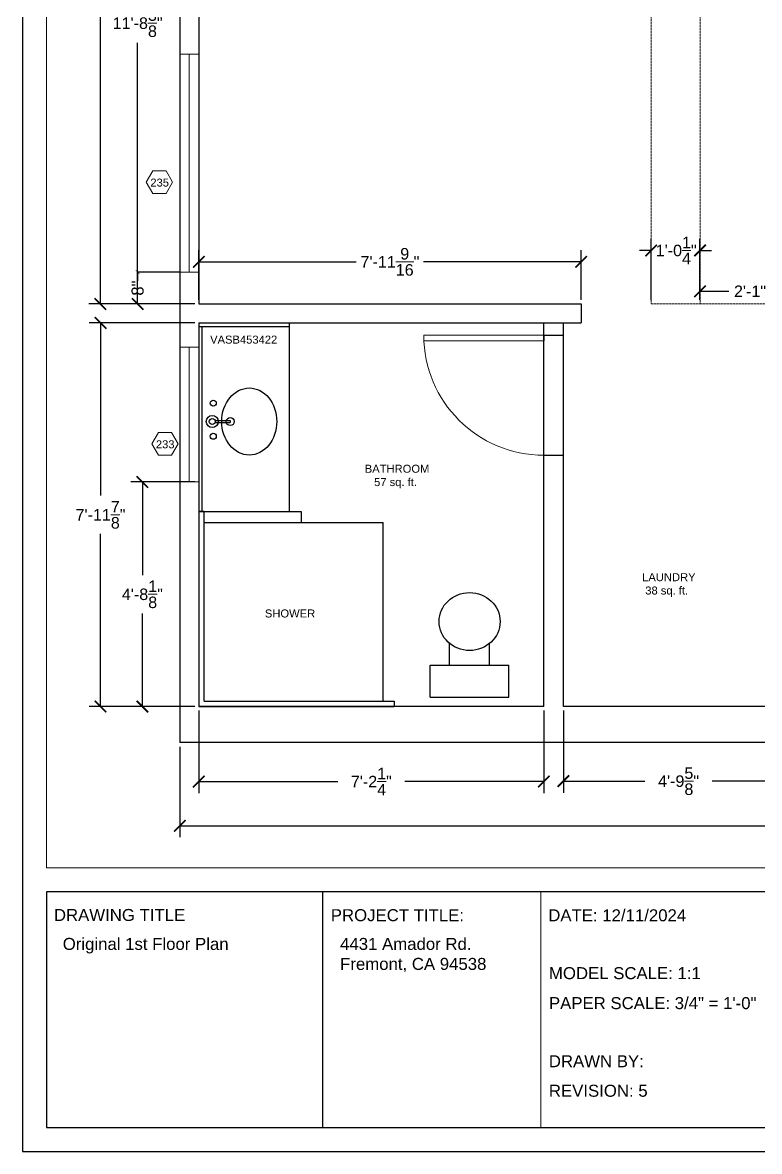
# Model space of a CAD drawing. Header units: inches. Extents: x -467 to 16, y 495 to 1144.
# Drawn here: x -467.1 to -283, y 495.1 to 777.3 of the extents above; entities that cross this region are included whole.
import ezdxf

# ---------------------------------------------------------------- set-up
doc = ezdxf.new("R2010")
doc.units = ezdxf.units.IN
doc.header["$MEASUREMENT"] = 0
doc.linetypes.add('DASHED2', pattern=[0.375, 0.25, -0.125])
doc.layers.get('0').update_dxf_attribs({"color": 1, "lineweight": 9})
for name, color, linetype, lineweight in [('00-page-edge', 7, 'Continuous', 9), ('A101-Dimensions', 7, 'Continuous', 9), ('A101-Floorplan-1st-floor', 7, 'Continuous', 9), ('A101-Text', 7, 'Continuous', 9)]:
    doc.layers.add(name, color=color, linetype=linetype, lineweight=lineweight)
doc.layers.add('Title Block', color=7, linetype='Continuous')
doc.layers.add('Title Block Text', color=7, linetype='Continuous')
doc.styles.add('Annotative', font='Arial.ttf')
doc.styles.get("Standard").update_dxf_attribs({"font": 'Arial.ttf', "height": 3})
doc.dimstyles.new('Annotative', dxfattribs={"dimtxt": 0.18, "dimasz": 0.18, "dimexe": 0.18, "dimexo": 0.0625, "dimgap": 0.09, "dimtad": 0, "dimtih": 1, "dimtoh": 1, "dimdec": 4, "dimzin": 0, "dimdsep": 46, "dimlunit": 4, "dimtxsty": 'Annotative', "dimblk": 'ARCHTICK', "dimblk1": 'ARCHTICK', "dimblk2": 'ARCHTICK', "dimcen": 0.09, "dimadec": 0, "dimazin": 0, "dimtfac": 1, "dimtdec": 4, "dimtofl": 0, "dimtmove": 0, "dimatfit": 3, "dimldrblk": 'ARCHTICK', "dimfxl": 1, "dimtolj": 1, "dimtzin": 0, "dimarcsym": 0})
doc.dimstyles.get("Standard").update_dxf_attribs({"dimtxt": 0.18, "dimasz": 1, "dimexe": 0.18, "dimexo": 0.0625, "dimgap": 0.09, "dimtad": 0, "dimtoh": 1, "dimdec": 3, "dimzin": 0, "dimdsep": 46, "dimlunit": 4, "dimtxsty": 'Standard', "dimblk": 'ARCHTICK', "dimblk1": 'ARCHTICK', "dimblk2": 'ARCHTICK', "dimcen": 0.09, "dimadec": 1, "dimazin": 0, "dimtfac": 1, "dimtdec": 3, "dimtofl": 0, "dimtmove": 0, "dimatfit": 3, "dimfxl": 1, "dimtolj": 1, "dimtzin": 0, "dimarcsym": 0})

# ---------------------------------------------------------------- blocks, each defined once
blk = doc.blocks.new('L1-bathroom-door')
at = {"layer": 'A101-Floorplan-1st-floor'}
for p, q in [((0, 0), (-30, 0)), ((0, -1.375), (-30, -1.375))]:
    blk.add_line(p, q, dxfattribs=at)
at = {"layer": 'A101-Floorplan-1st-floor', "lineweight": 30}
blk.add_line((0, 0), (0, -1.375), dxfattribs=at)
at = {"layer": 'A101-Floorplan-1st-floor'}
blk.add_arc((0, 0), 30, 180, 270, dxfattribs=at)
blk = doc.blocks.new('L1-toilet')
at = {"lineweight": 30}
for p, q in [((-14.81, 8), (-14.81, 13.4)), ((-4.81, 8), (-4.81, 13.4)), ((-19.63, 0), (-19.63, 8)), ((-19.63, 8), (0, 8)), ((0, 0), (0, 8)), ((-19.63, 0), (0, 0))]:
    blk.add_line(p, q, dxfattribs=at)
blk.add_ellipse((-9.81, 18.88), major_axis=(7.62, 0), ratio=0.95082, dxfattribs=at)
blk = doc.blocks.new('L1-bathroom-sink-faucets-bowl')
at = {"lineweight": 30}
for p, q in [((2.21, 0.25), (5.98, 0.25)), ((5.98, 0.25), (5.98, -0.25)), ((2.21, -0.25), (5.98, -0.25))]:
    blk.add_line(p, q, dxfattribs=at)
for centre, radius in [((1.75, 4.59), 0.75), ((1.5, 0), 1.5), ((1.5, 0), 0.75), ((6, 0), 1), ((1.75, -3.69), 0.75)]:
    blk.add_circle(centre, radius, dxfattribs=at)
blk.add_ellipse((10.75, 0), major_axis=(0, -8.38), ratio=0.820896, dxfattribs=at)
blk = doc.blocks.new('L1-granite-splash-and-counter')
at = {"layer": 'A101-Floorplan-1st-floor', "lineweight": 30}
for p, q in [((0, 0), (22.63, 0)), ((0, 0), (0, -0.88)), ((22.63, 0), (22.63, -47.13)), ((0, -0.88), (22.63, -0.88)), ((0, -0.88), (0, -47.13)), ((0.88, -47.13), (0.88, -0.88)), ((0, -47.13), (0.88, -47.13)), ((0.88, -47.13), (22.63, -47.13))]:
    blk.add_line(p, q, dxfattribs=at)
blk = doc.blocks.new('L1-shower-tiles-and-glass-walls')
at = {"layer": 'A101-Floorplan-1st-floor', "lineweight": 30}
for p, q in [((1.37, 48.75), (0, 48.75)), ((0, 48.75), (0, 48.75)), ((0, 48.75), (0, 0)), ((1.37, 1.37), (1.37, 48.75)), ((1.37, 48.75), (25.62, 48.75)), ((25.62, 48.75), (25.62, 46)), ((1.37, 46), (46.12, 46)), ((46.12, 1.37), (46.12, 46)), ((0, 0), (48.88, 0)), ((1.37, 1.37), (48.88, 1.37)), ((48.88, 1.37), (48.88, 0))]:
    blk.add_line(p, q, dxfattribs=at)
blk = doc.blocks.new('_ArchTick')
at = {"color": 0, "linetype": 'ByBlock', "lineweight": 30, "const_width": 0.15}
blk.add_lwpolyline([(-0.5, -0.5), (0.5, 0.5)], dxfattribs=at)
blk = doc.blocks.new('*D523')
at = {"layer": 'A101-Dimensions', "color": 0, "lineweight": -2, "transparency": 16777216}
for p, q in [((-424.1, 1034.37), (-450.57, 1034.37)), ((-447.69, 1034.37), (-447.69, 879.11)), ((-447.69, 706.97), (-447.69, 862.24)), ((-424.1, 706.97), (-450.57, 706.97))]:
    blk.add_line(p, q, dxfattribs=at)
at = {"layer": 'A101-Dimensions', "color": 0, "lineweight": -2, "transparency": 16777216, "xscale": 2.88, "yscale": 2.88, "zscale": 2.88}
for p, rotation in [((-447.69, 1034.37), 90), ((-447.69, 706.97), 270)]:
    blk.add_blockref('_ArchTick', p, dxfattribs=dict(at, rotation=rotation))
at = {"layer": 'A101-Dimensions', "color": 0, "lineweight": 5, "transparency": 16777216, "insert": (-447.69, 870.67), "char_height": 2.88, "attachment_point": 5, "rotation": 90, "style": 'Annotative'}
blk.add_mtext('\\A1;27\'-3{\\H1x;\\S7/16;}"', dxfattribs=at)
blk = doc.blocks.new('*D484')
at = {"layer": 'A101-Dimensions', "color": 0, "lineweight": -2, "transparency": 16777216}
for p, q in [((-331.97, 605.34), (-331.97, 584.81)), ((-274.38, 605.34), (-274.38, 584.81)), ((-331.97, 587.69), (-311.58, 587.69)), ((-274.38, 587.69), (-294.78, 587.69))]:
    blk.add_line(p, q, dxfattribs=at)
at = {"layer": 'A101-Dimensions', "color": 0, "lineweight": -2, "transparency": 16777216, "xscale": 2.88, "yscale": 2.88, "zscale": 2.88, "rotation": 180}
blk.add_blockref('_ArchTick', (-331.97, 587.69), dxfattribs=at)
at = {"layer": 'A101-Dimensions', "color": 0, "lineweight": -2, "transparency": 16777216, "xscale": 2.88, "yscale": 2.88, "zscale": 2.88}
blk.add_blockref('_ArchTick', (-274.38, 587.69), dxfattribs=at)
at = {"layer": 'A101-Dimensions', "color": 0, "lineweight": 5, "transparency": 16777216, "insert": (-303.18, 587.69), "char_height": 2.88, "attachment_point": 5, "style": 'Annotative'}
blk.add_mtext('\\A1;4\'-9{\\H1x;\\S5/8;}"', dxfattribs=at)
blk = doc.blocks.new('*D521')
at = {"layer": 'A101-Dimensions', "color": 0, "lineweight": -2, "transparency": 16777216}
for p, q in [((-297.82, 707.97), (-297.82, 713.02)), ((-272.82, 707.97), (-272.82, 713.02)), ((-297.82, 710.14), (-290.61, 710.14)), ((-272.82, 710.14), (-280.03, 710.14))]:
    blk.add_line(p, q, dxfattribs=at)
at = {"layer": 'A101-Dimensions', "color": 0, "lineweight": -2, "transparency": 16777216, "xscale": 2.88, "yscale": 2.88, "zscale": 2.88, "rotation": 180}
blk.add_blockref('_ArchTick', (-297.82, 710.14), dxfattribs=at)
at = {"layer": 'A101-Dimensions', "color": 0, "lineweight": -2, "transparency": 16777216, "xscale": 2.88, "yscale": 2.88, "zscale": 2.88}
blk.add_blockref('_ArchTick', (-272.82, 710.14), dxfattribs=at)
at = {"layer": 'A101-Dimensions', "color": 0, "lineweight": 5, "transparency": 16777216, "insert": (-285.32, 710.14), "char_height": 2.88, "attachment_point": 5, "style": 'Annotative'}
blk.add_mtext('\\A1;2\'-1"', dxfattribs=at)
blk = doc.blocks.new('*D530')
at = {"layer": 'A101-Dimensions', "color": 0, "lineweight": -2, "transparency": 16777216}
for p, q in [((-310.04, 707.97), (-310.04, 723.22)), ((-297.82, 707.97), (-297.82, 723.22)), ((-310.04, 720.34), (-312.92, 720.34)), ((-297.82, 720.34), (-294.94, 720.34))]:
    blk.add_line(p, q, dxfattribs=at)
at = {"layer": 'A101-Dimensions', "color": 0, "lineweight": -2, "transparency": 16777216, "xscale": 2.88, "yscale": 2.88, "zscale": 2.88}
blk.add_blockref('_ArchTick', (-310.04, 720.34), dxfattribs=at)
at = {"layer": 'A101-Dimensions', "color": 0, "lineweight": -2, "transparency": 16777216, "xscale": 2.88, "yscale": 2.88, "zscale": 2.88, "rotation": 180}
blk.add_blockref('_ArchTick', (-297.82, 720.34), dxfattribs=at)
at = {"layer": 'A101-Dimensions', "color": 0, "lineweight": 5, "transparency": 16777216, "insert": (-303.77, 720.34), "char_height": 2.88, "attachment_point": 5, "style": 'Annotative'}
blk.add_mtext('\\A1;1\'-0{\\H1x;\\S1/4;}"', dxfattribs=at)
blk = doc.blocks.new('*D509')
at = {"layer": 'A101-Dimensions', "color": 0, "lineweight": -2, "transparency": 16777216}
for p, q in [((-423.1, 707.97), (-423.1, 720.38)), ((-327.54, 707.97), (-327.54, 720.38)), ((-423.1, 717.5), (-383.72, 717.5)), ((-327.54, 717.5), (-366.92, 717.5))]:
    blk.add_line(p, q, dxfattribs=at)
at = {"layer": 'A101-Dimensions', "color": 0, "lineweight": -2, "transparency": 16777216, "xscale": 2.88, "yscale": 2.88, "zscale": 2.88, "rotation": 180}
blk.add_blockref('_ArchTick', (-423.1, 717.5), dxfattribs=at)
at = {"layer": 'A101-Dimensions', "color": 0, "lineweight": -2, "transparency": 16777216, "xscale": 2.88, "yscale": 2.88, "zscale": 2.88}
blk.add_blockref('_ArchTick', (-327.54, 717.5), dxfattribs=at)
at = {"layer": 'A101-Dimensions', "color": 0, "lineweight": 5, "transparency": 16777216, "insert": (-375.32, 717.5), "char_height": 2.88, "attachment_point": 5, "style": 'Annotative'}
blk.add_mtext('\\A1;7\'-11{\\H1x;\\S9/16;}"', dxfattribs=at)
blk = doc.blocks.new('*D486')
at = {"layer": 'A101-Dimensions', "color": 0, "lineweight": -2, "transparency": 16777216}
for p, q in [((-424.1, 662.47), (-440.07, 662.47)), ((-437.19, 662.47), (-437.19, 639.2)), ((-437.19, 606.34), (-437.19, 629.6)), ((-424.1, 606.34), (-440.07, 606.34))]:
    blk.add_line(p, q, dxfattribs=at)
at = {"layer": 'A101-Dimensions', "color": 0, "lineweight": -2, "transparency": 16777216, "xscale": 2.88, "yscale": 2.88, "zscale": 2.88}
for p, rotation in [((-437.19, 662.47), 90), ((-437.19, 606.34), 270)]:
    blk.add_blockref('_ArchTick', p, dxfattribs=dict(at, rotation=rotation))
at = {"layer": 'A101-Dimensions', "color": 0, "lineweight": 5, "transparency": 16777216, "insert": (-437.19, 634.4), "char_height": 2.88, "attachment_point": 5, "style": 'Annotative'}
blk.add_mtext('\\A1;4\'-8{\\H1x;\\S1/8;}"', dxfattribs=at)
blk = doc.blocks.new('*D485')
at = {"layer": 'A101-Dimensions', "color": 0, "lineweight": -2, "transparency": 16777216}
for p, q in [((-423.1, 605.34), (-423.1, 584.7)), ((-336.85, 605.34), (-336.85, 584.7)), ((-423.1, 587.58), (-388.37, 587.58)), ((-336.85, 587.58), (-371.57, 587.58))]:
    blk.add_line(p, q, dxfattribs=at)
at = {"layer": 'A101-Dimensions', "color": 0, "lineweight": -2, "transparency": 16777216, "xscale": 2.88, "yscale": 2.88, "zscale": 2.88, "rotation": 180}
blk.add_blockref('_ArchTick', (-423.1, 587.58), dxfattribs=at)
at = {"layer": 'A101-Dimensions', "color": 0, "lineweight": -2, "transparency": 16777216, "xscale": 2.88, "yscale": 2.88, "zscale": 2.88}
blk.add_blockref('_ArchTick', (-336.85, 587.58), dxfattribs=at)
at = {"layer": 'A101-Dimensions', "color": 0, "lineweight": 5, "transparency": 16777216, "insert": (-379.97, 587.58), "char_height": 2.88, "attachment_point": 5, "style": 'Annotative'}
blk.add_mtext('\\A1;7\'-2{\\H1x;\\S1/4;}"', dxfattribs=at)
blk = doc.blocks.new('*D487')
at = {"layer": 'A101-Dimensions', "color": 0, "lineweight": -2, "transparency": 16777216}
for p, q in [((-424.1, 702.22), (-450.53, 702.22)), ((-447.65, 702.22), (-447.65, 659.08)), ((-447.65, 606.34), (-447.65, 649.48)), ((-424.1, 606.34), (-450.53, 606.34))]:
    blk.add_line(p, q, dxfattribs=at)
at = {"layer": 'A101-Dimensions', "color": 0, "lineweight": -2, "transparency": 16777216, "xscale": 2.88, "yscale": 2.88, "zscale": 2.88}
for p, rotation in [((-447.65, 702.22), 90), ((-447.65, 606.34), 270)]:
    blk.add_blockref('_ArchTick', p, dxfattribs=dict(at, rotation=rotation))
at = {"layer": 'A101-Dimensions', "color": 0, "lineweight": 5, "transparency": 16777216, "insert": (-447.65, 654.28), "char_height": 2.88, "attachment_point": 5, "style": 'Annotative'}
blk.add_mtext('\\A1;7\'-11{\\H1x;\\S7/8;}"', dxfattribs=at)
blk = doc.blocks.new('*D482')
at = {"layer": 'A101-Dimensions', "color": 0, "lineweight": -2, "transparency": 16777216}
for p, q in [((-427.85, 596.31), (-427.85, 573.65)), ((-125.32, 596.31), (-125.32, 573.65)), ((-427.85, 576.53), (-280.15, 576.53)), ((-125.32, 576.53), (-260.47, 576.53))]:
    blk.add_line(p, q, dxfattribs=at)
at = {"layer": 'A101-Dimensions', "color": 0, "lineweight": -2, "transparency": 16777216, "xscale": 2.88, "yscale": 2.88, "zscale": 2.88, "rotation": 180}
blk.add_blockref('_ArchTick', (-427.85, 576.53), dxfattribs=at)
at = {"layer": 'A101-Dimensions', "color": 0, "lineweight": -2, "transparency": 16777216, "xscale": 2.88, "yscale": 2.88, "zscale": 2.88}
blk.add_blockref('_ArchTick', (-125.32, 576.53), dxfattribs=at)
at = {"layer": 'A101-Dimensions', "color": 0, "lineweight": 5, "transparency": 16777216, "insert": (-270.31, 576.53), "char_height": 2.88, "attachment_point": 5, "style": 'Annotative'}
blk.add_mtext('\\A1;25\'-2{\\H1x;\\S1/2;}"', dxfattribs=at)
blk = doc.blocks.new('*D522')
at = {"layer": 'A101-Dimensions', "color": 0, "lineweight": -2, "transparency": 16777216}
for p, q in [((-428.85, 847.34), (-441.26, 847.34)), ((-438.38, 847.34), (-438.38, 782.04)), ((-438.38, 706.97), (-438.38, 772.27)), ((-428.85, 706.97), (-441.26, 706.97))]:
    blk.add_line(p, q, dxfattribs=at)
at = {"layer": 'A101-Dimensions', "color": 0, "lineweight": -2, "transparency": 16777216, "xscale": 2.88, "yscale": 2.88, "zscale": 2.88}
for p, rotation in [((-438.38, 847.34), 90), ((-438.38, 706.97), 270)]:
    blk.add_blockref('_ArchTick', p, dxfattribs=dict(at, rotation=rotation))
at = {"layer": 'A101-Dimensions', "color": 0, "lineweight": 5, "transparency": 16777216, "insert": (-438.38, 777.16), "char_height": 2.88, "attachment_point": 5, "style": 'Annotative'}
blk.add_mtext('\\A1;11\'-8{\\H1x;\\S3/8;}"', dxfattribs=at)
blk = doc.blocks.new('*D470')
at = {"layer": 'A101-Dimensions', "color": 0, "lineweight": -2, "transparency": 16777216}
for p, q in [((-427.91, 714.91), (-438.56, 714.91)), ((-438.38, 714.91), (-438.38, 712.75)), ((-438.38, 706.97), (-438.38, 709.12)), ((-427.91, 706.97), (-438.56, 706.97))]:
    blk.add_line(p, q, dxfattribs=at)
for p, rotation in [((-438.38, 714.91), 90), ((-438.38, 706.97), 270)]:
    blk.add_blockref('_ArchTick', p, dxfattribs=dict(at, rotation=rotation))
at = {"layer": 'A101-Dimensions', "color": 0, "lineweight": 5, "transparency": 16777216, "insert": (-438.38, 710.94), "char_height": 3, "attachment_point": 5, "rotation": 90}
blk.add_mtext('\\A1;8"', dxfattribs=at)

msp = doc.modelspace()

# ---------------------------------------------------------------- linework, layer by layer
at = {"lineweight": 5}
msp.add_line((-427.84934, 714.90604), (-427.84934, 714.90604), dxfattribs=at)
at = {"layer": '00-page-edge', "lineweight": -3}
msp.add_lwpolyline([(16, 1143.66138), (-467.13682, 1143.50615), (-467.13682, 495.13682), (16, 495.13682)], close=True, dxfattribs=at)
at = {"layer": '00-page-edge'}
msp.add_lwpolyline([(10, 1137.65946), (-461.13682, 1137.50807), (-461.13682, 566.04956), (10, 566.04956)], close=True, dxfattribs=at)
at = {"layer": 'A101-Floorplan-1st-floor', "lineweight": -3}
for p, q in [((-427.84934, 1039.12479), (-427.84934, 597.31383)), ((-423.09934, 1034.37479), (-423.09934, 706.96854)), ((-423.09934, 706.96854), (-327.53684, 706.96854)), ((-327.53684, 706.96854), (-327.53684, 702.21854)), ((-423.09934, 702.21854), (-423.09934, 606.33661)), ((-423.09934, 702.21854), (-327.53684, 702.21854)), ((-336.84934, 606.33661), (-336.84934, 702.21854)), ((-331.97434, 606.33661), (-331.97434, 702.21854)), ((-331.97434, 699.15604), (-331.97434, 702.21854)), ((-336.84934, 699.15604), (-331.97434, 699.15604)), ((-336.84934, 669.15604), (-331.97434, 669.15604)), ((-336.84934, 606.33661), (-423.09934, 606.33661)), ((-274.38059, 606.33661), (-331.97434, 606.33661)), ((-125.3195, 597.31383), (-427.84934, 597.31383))]:
    msp.add_line(p, q, dxfattribs=at)
at = {"layer": 'A101-Floorplan-1st-floor', "linetype": 'DASHED2', "lineweight": 5}
for p, q in [((-310.04231, 1034.37479), (-310.04231, 706.96854)), ((-297.81809, 1034.37479), (-297.81809, 706.96854)), ((-310.04231, 706.96854), (-297.81809, 706.96854)), ((-297.81809, 706.96854), (-272.81809, 706.96854))]:
    msp.add_line(p, q, dxfattribs=at)
at = {"layer": 'A101-Floorplan-1st-floor', "lineweight": 5}
for p, q in [((-423.09934, 769.37479), (-427.84934, 769.37479)), ((-425.47434, 714.90604), (-425.47434, 769.37479)), ((-423.09934, 714.90604), (-427.84934, 714.90604)), ((-423.09934, 696.21161), (-427.84934, 696.21161)), ((-425.47434, 696.21161), (-425.47434, 662.46854)), ((-423.09934, 662.46854), (-427.84934, 662.46854))]:
    msp.add_line(p, q, dxfattribs=at)
at = {"layer": 'A101-Floorplan-1st-floor'}
for points in [[(-434.57357, 740.27595), (-436.22158, 737.42151), (-434.57357, 734.56708), (-431.27755, 734.56708), (-429.62954, 737.42151), (-431.27755, 740.27595)], [(-433.19691, 674.85311), (-434.84492, 671.99867), (-433.19691, 669.14423), (-429.90089, 669.14423), (-428.25288, 671.99867), (-429.90089, 674.85311)]]:
    msp.add_lwpolyline(points, close=True, dxfattribs=at)
at = {"layer": 'Title Block'}
msp.add_line((-392.15532, 560.04956), (-392.15532, 501.13682), dxfattribs=at)
at = {"layer": 'Title Block', "lineweight": 5}
msp.add_line((-337.59001, 560.04956), (-337.59001, 501.13682), dxfattribs=at)
at = {"layer": 'Title Block', "lineweight": -3}
msp.add_lwpolyline([(10, 560.04956), (-461.13682, 560.04956), (-461.13682, 501.13682), (10, 501.13682)], close=True, dxfattribs=at)

# ---------------------------------------------------------------- block references
at = {"lineweight": -3}
for name, p in [('L1-bathroom-door', (-336.84934, 699.15604)), ('L1-shower-tiles-and-glass-walls', (-423.09934, 606.33661))]:
    msp.add_blockref(name, p, dxfattribs=at)
at = {"layer": 'A101-Floorplan-1st-floor', "lineweight": -3}
for name, p in [('L1-granite-splash-and-counter', (-423.09934, 702.21854)), ('L1-bathroom-sink-faucets-bowl', (-421.22434, 677.58661)), ('L1-toilet', (-345.59934, 608.71161))]:
    msp.add_blockref(name, p, dxfattribs=at)

# ---------------------------------------------------------------- texts
at = {"layer": 'A101-Floorplan-1st-floor', "style": 'Annotative'}
for s, p in [('235', (-435.19878, 736.31185)), ('233', (-433.82212, 670.88901))]:
    msp.add_text(s, height=2, dxfattribs=at).set_placement(p)
at = {"layer": 'A101-Floorplan-1st-floor', "lineweight": 5, "char_height": 2, "attachment_point": 1}
for s, insert, width in [('BATHROOM\\P   57 sq. ft.', (-381.60492, 666.78276), 20.5635461), ('LAUNDRY\\P 38 sq. ft.', (-312.27658, 639.67643), 16.47716)]:
    msp.add_mtext(s, dxfattribs=dict(at, insert=insert, width=width))
at = {"layer": 'A101-Text', "lineweight": 5, "style": 'Annotative'}
msp.add_text('SHOWER', height=2, dxfattribs=at).set_placement((-406.5726, 628.60485))
at = {"layer": 'A101-Text', "lineweight": 5, "insert": (-420.26301, 699.05707), "char_height": 2, "width": 20.2527761, "attachment_point": 1, "style": 'Annotative'}
msp.add_mtext('VASB453422', dxfattribs=at)
at = {"layer": 'Title Block Text', "style": 'Annotative'}
for s, p in [('DRAWING TITLE', (-459.3089, 552.7358)), ('PROJECT TITLE:', (-390.10041, 552.68831)), ('DATE: 12/11/2024', (-335.74872, 552.65781)), ('MODEL SCALE: 1:1', (-335.5767, 538.198)), ('PAPER SCALE: 3/4" = 1\'-0"', (-335.5767, 530.70501)), ('DRAWN BY:', (-335.60447, 516.18512)), ('REVISION: 5', (-335.59033, 508.80644))]:
    msp.add_text(s, height=3, dxfattribs=at).set_placement(p)
at = {"layer": 'Title Block Text', "lineweight": 5, "insert": (-457.09796, 548.50874), "char_height": 3, "width": 9594.7551956, "attachment_point": 1, "style": 'Annotative'}
msp.add_mtext('Original 1st Floor Plan', dxfattribs=at)
at = {"layer": 'Title Block Text', "lineweight": 5, "insert": (-387.77329, 548.50872), "char_height": 3, "attachment_point": 1}
msp.add_mtext_dynamic_manual_height_columns('4431 Amador Rd.\\PFremont, CA 94538', width=40.7966325, gutter_width=15, heights=[0], dxfattribs=at)

# ---------------------------------------------------------------- dimensions: what is measured, and where the dimension line sits
at = {"layer": 'A101-Dimensions', "lineweight": 5}
for base, p1, p2, dimstyle, picture, middle in [((-447.6863803202, 706.9685435689), (-423.0993407836, 1034.3747935689), (-423.0993407836, 706.9685435689), 'Annotative', '*D523', (-447.6863803202, 870.6716685689)), ((-438.3782213268, 706.9685435689), (-427.8493407836, 714.9060435689), (-427.8493407836, 706.9685435689), 'Standard', '*D470', (-438.3782213268, 710.9372935689))]:
    dim = msp.add_linear_dim(base=base, p1=p1, p2=p2, angle=90, dimstyle=dimstyle, dxfattribs=at)
    dim.commit()
    dim.dimension.update_dxf_attribs({"geometry": picture, "text_midpoint": middle})
dim = msp.add_linear_dim(base=(-438.37822, 706.96854), p1=(-427.84934, 847.34354), p2=(-427.84934, 706.96854), angle=90, dimstyle='Annotative', dxfattribs=at)
dim.commit()
dim.dimension.update_dxf_attribs({"geometry": '*D522', "text_midpoint": (-438.37822, 777.15604), "dimtype": 160})
dim = msp.add_linear_dim(base=(-297.81809, 720.33739), p1=(-310.04231, 706.96854), p2=(-297.81809, 706.96854), dimstyle='Annotative', dxfattribs=at)
dim.commit()
dim.dimension.update_dxf_attribs({"geometry": '*D530', "text_midpoint": (-303.76534, 720.33739), "dimtype": 160})
for base, p1, p2, picture, middle in [((-327.53684, 717.49984), (-423.09934, 706.96854), (-327.53684, 706.96854), '*D509', (-375.31809, 717.49984)), ((-272.81809, 710.14057), (-297.81809, 706.96854), (-272.81809, 706.96854), '*D521', (-285.31809, 710.14057))]:
    dim = msp.add_linear_dim(base=base, p1=p1, p2=p2, dimstyle='Annotative', dxfattribs=at)
    dim.commit()
    dim.dimension.update_dxf_attribs({"geometry": picture, "text_midpoint": middle})
dim = msp.add_linear_dim(base=(-447.64555, 606.33661), p1=(-423.09934, 702.21854), p2=(-423.09934, 606.33661), angle=90, dimstyle='Annotative', override={"dimtxsty": 'Annotative'}, dxfattribs=at)
dim.commit()
dim.dimension.update_dxf_attribs({"geometry": '*D487', "text_midpoint": (-447.64555, 654.27758)})
dim = msp.add_linear_dim(base=(-437.19139, 606.33661), p1=(-423.09934, 662.46854), p2=(-423.09934, 606.33661), angle=90, dimstyle='Annotative', override={"dimtxsty": 'Annotative'}, dxfattribs=at)
dim.commit()
dim.dimension.update_dxf_attribs({"geometry": '*D486', "text_midpoint": (-437.19139, 634.40258), "dimtype": 160})
for base, p1, p2, picture, middle in [((-423.09934, 587.57726), (-336.84934, 606.33661), (-423.09934, 606.33661), '*D485', (-379.97434, 587.57726)), ((-331.9743407836, 587.6944925367), (-274.3805907836, 606.3366097936), (-331.9743407836, 606.3366097936), '*D484', (-303.1774657836, 587.6944925367))]:
    dim = msp.add_linear_dim(base=base, p1=p1, p2=p2, dimstyle='Annotative', override={"dimtxsty": 'Annotative'}, dxfattribs=at)
    dim.commit()
    dim.dimension.update_dxf_attribs({"geometry": picture, "text_midpoint": middle})
dim = msp.add_linear_dim(base=(-427.84934, 576.52878), p1=(-125.3195, 597.31383), p2=(-427.84934, 597.31383), dimstyle='Annotative', override={"dimtxsty": 'Annotative'}, dxfattribs=at)
dim.commit()
dim.dimension.update_dxf_attribs({"geometry": '*D482', "text_midpoint": (-270.31225, 576.52878), "dimtype": 160})

doc.saveas('drawing.dxf')
